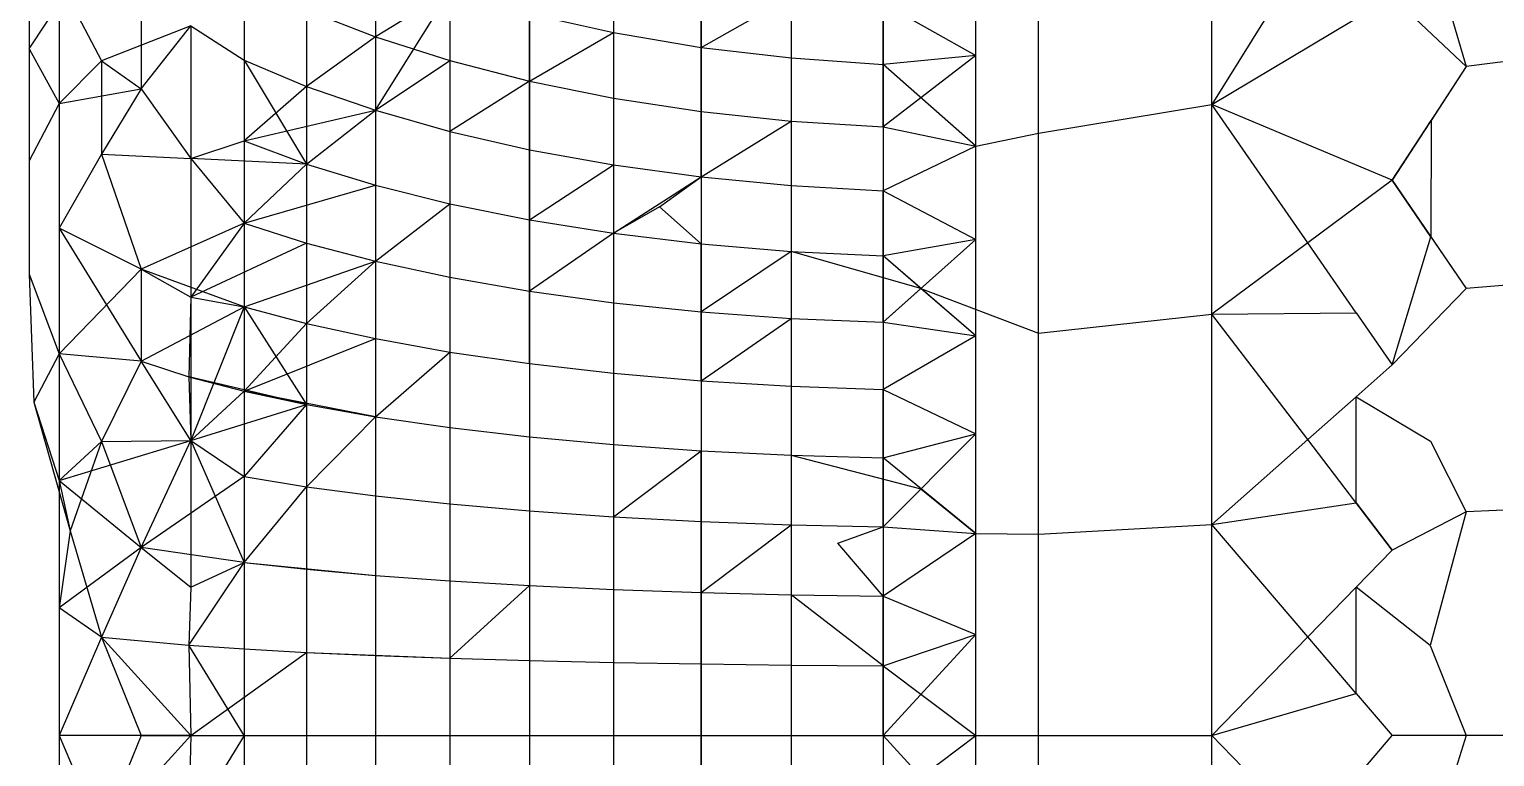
# Model space of a CAD drawing. Header units: inches. Extents: x 17 to 4615, y 5 to 3256.
# Drawn here: x 1646.932 to 1647.706, y 2417.341 to 2417.726 of the extents above; entities that cross this region are included whole.
import ezdxf

# ---------------------------------------------------------------- set-up
doc = ezdxf.new("R2010")
doc.units = ezdxf.units.IN
doc.header["$MEASUREMENT"] = 0

msp = doc.modelspace()

# ---------------------------------------------------------------- linework, layer by layer
for p, q in [((1647.55628, 2417.68577), (1647.55628, 2417.79568)), ((1647.28639, 2417.71601), (1647.28639, 2417.78095)), ((1646.93153, 2417.77343), (1646.93153, 2417.71517)), ((1647.46458, 2417.67067), (1647.46458, 2417.77559)), ((1646.93153, 2417.71517), (1646.96675, 2417.76868)), ((1647.19584, 2417.69823), (1647.19584, 2417.76824)), ((1647.607, 2417.7675), (1647.55628, 2417.68577)), ((1647.67216, 2417.76875), (1647.69062, 2417.70595)), ((1647.11433, 2417.75936), (1647.11433, 2417.7215)), ((1647.24018, 2417.75746), (1647.24018, 2417.7238)), ((1647.43153, 2417.71175), (1647.43153, 2417.7578)), ((1646.94731, 2417.75132), (1646.94731, 2417.6863)), ((1646.94731, 2417.75132), (1646.96958, 2417.70897)), ((1647.04502, 2417.75114), (1647.04502, 2417.70928)), ((1647.11433, 2417.68276), (1647.15376, 2417.74558)), ((1647.15376, 2417.74558), (1647.11433, 2417.7215)), ((1647.15376, 2417.74558), (1647.15376, 2417.70901)), ((1647.28639, 2417.74896), (1647.28639, 2417.71601)), ((1647.28639, 2417.71601), (1647.33399, 2417.74283)), ((1647.33399, 2417.74283), (1647.33399, 2417.71039)), ((1647.55628, 2417.68577), (1647.65147, 2417.74279)), ((1647.65147, 2417.74279), (1647.69062, 2417.70595)), ((1646.99058, 2417.74047), (1646.99058, 2417.69402)), ((1647.07798, 2417.73559), (1647.07798, 2417.69537)), ((1647.07798, 2417.73559), (1647.11433, 2417.7215)), ((1647.38252, 2417.73913), (1647.38252, 2417.707)), ((1647.38252, 2417.73913), (1647.43153, 2417.71175)), ((1647.38252, 2417.67401), (1647.38252, 2417.73913)), ((1647.01683, 2417.72732), (1646.96958, 2417.70897)), ((1646.99058, 2417.69402), (1647.01683, 2417.72732)), ((1647.01683, 2417.72732), (1647.01683, 2417.65736)), ((1647.01683, 2417.72732), (1647.04502, 2417.70928)), ((1647.19584, 2417.73369), (1647.19584, 2417.69823)), ((1647.19584, 2417.73369), (1647.24018, 2417.7238)), ((1647.11433, 2417.7215), (1647.07798, 2417.69537)), ((1647.11433, 2417.7215), (1647.11433, 2417.68276)), ((1647.11433, 2417.7215), (1647.15376, 2417.70901)), ((1647.19584, 2417.69823), (1647.24018, 2417.7238)), ((1647.24018, 2417.7238), (1647.24018, 2417.68925)), ((1647.24018, 2417.7238), (1647.28639, 2417.71601)), ((1646.93153, 2417.71517), (1646.93153, 2417.65603)), ((1646.93153, 2417.71517), (1646.94731, 2417.6863)), ((1647.28639, 2417.71601), (1647.28639, 2417.68219)), ((1647.28639, 2417.71601), (1647.33399, 2417.71039)), ((1647.28639, 2417.64757), (1647.28639, 2417.71601)), ((1647.43153, 2417.71175), (1647.38252, 2417.707)), ((1647.43153, 2417.71175), (1647.38252, 2417.67401)), ((1647.43153, 2417.66388), (1647.43153, 2417.71175)), ((1647.73158, 2417.71119), (1647.69062, 2417.70595)), ((1646.96958, 2417.70897), (1646.94731, 2417.6863)), ((1646.96958, 2417.70897), (1646.96958, 2417.65963)), ((1646.96958, 2417.70897), (1646.99058, 2417.69402)), ((1647.04502, 2417.70928), (1647.04502, 2417.66656)), ((1647.04502, 2417.70928), (1647.07798, 2417.69537)), ((1647.04502, 2417.70928), (1647.07798, 2417.65432)), ((1647.11433, 2417.68276), (1647.15376, 2417.70901)), ((1647.15376, 2417.70901), (1647.15376, 2417.67158)), ((1647.15376, 2417.70901), (1647.19584, 2417.69823)), ((1647.33399, 2417.71039), (1647.33399, 2417.67708)), ((1647.33399, 2417.71039), (1647.38252, 2417.707)), ((1647.38252, 2417.707), (1647.38252, 2417.67401)), ((1647.43153, 2417.66388), (1647.38252, 2417.707)), ((1647.69062, 2417.70595), (1647.65147, 2417.64576)), ((1647.69062, 2417.70595), (1647.67202, 2417.67735)), ((1647.07798, 2417.69537), (1647.04502, 2417.66656)), ((1647.07798, 2417.69537), (1647.07798, 2417.65432)), ((1647.07798, 2417.69537), (1647.11433, 2417.68276)), ((1647.19584, 2417.69823), (1647.15376, 2417.67158)), ((1647.19584, 2417.69823), (1647.19584, 2417.66192)), ((1647.19584, 2417.69823), (1647.24018, 2417.68925)), ((1647.19584, 2417.62487), (1647.19584, 2417.69823)), ((1646.94731, 2417.6863), (1646.99058, 2417.69402)), ((1646.99058, 2417.69402), (1646.96958, 2417.65963)), ((1646.99058, 2417.69402), (1647.01683, 2417.65736)), ((1647.24018, 2417.68925), (1647.24018, 2417.65389)), ((1647.24018, 2417.68925), (1647.28639, 2417.68219)), ((1646.94731, 2417.6863), (1646.93153, 2417.65603)), ((1646.94731, 2417.6863), (1646.94731, 2417.62047)), ((1647.04502, 2417.66656), (1647.11433, 2417.68276)), ((1647.07798, 2417.65432), (1647.11433, 2417.68276)), ((1647.11433, 2417.68276), (1647.11433, 2417.64322)), ((1647.11433, 2417.68276), (1647.15376, 2417.67158)), ((1647.28639, 2417.68219), (1647.28639, 2417.64757)), ((1647.28639, 2417.68219), (1647.33399, 2417.67708)), ((1647.46458, 2417.67067), (1647.55628, 2417.68577)), ((1647.55628, 2417.57506), (1647.55628, 2417.68577)), ((1647.65147, 2417.64576), (1647.55628, 2417.68577)), ((1647.60689, 2417.61265), (1647.55628, 2417.68577)), ((1647.28639, 2417.64757), (1647.33399, 2417.67708)), ((1647.33399, 2417.67708), (1647.33399, 2417.643)), ((1647.33399, 2417.67708), (1647.38252, 2417.67401)), ((1647.38252, 2417.67401), (1647.38252, 2417.64025)), ((1647.38252, 2417.67401), (1647.43153, 2417.66388)), ((1647.65147, 2417.64576), (1647.67202, 2417.67735)), ((1647.67202, 2417.67735), (1647.67193, 2417.61586)), ((1647.01683, 2417.65736), (1647.04502, 2417.66656)), ((1647.04502, 2417.66656), (1647.04502, 2417.62309)), ((1647.04502, 2417.66656), (1647.07798, 2417.65432)), ((1647.15376, 2417.67158), (1647.15376, 2417.63337)), ((1647.15376, 2417.67158), (1647.19584, 2417.66192)), ((1647.43153, 2417.66388), (1647.46458, 2417.67067)), ((1647.46458, 2417.56498), (1647.46458, 2417.67067)), ((1646.96958, 2417.65963), (1646.94731, 2417.62047)), ((1646.96958, 2417.65963), (1646.99058, 2417.59877)), ((1646.96958, 2417.65963), (1647.01683, 2417.65736)), ((1647.01683, 2417.65736), (1647.01683, 2417.58407)), ((1647.01683, 2417.65736), (1647.04502, 2417.62309)), ((1647.07798, 2417.65432), (1647.01683, 2417.65736)), ((1647.19584, 2417.66192), (1647.19584, 2417.62487)), ((1647.19584, 2417.66192), (1647.24018, 2417.65389)), ((1647.43153, 2417.66388), (1647.38252, 2417.64025)), ((1647.43153, 2417.61441), (1647.43153, 2417.66388)), ((1646.93153, 2417.65603), (1646.93153, 2417.59617)), ((1647.07798, 2417.65432), (1647.04502, 2417.62309)), ((1647.07798, 2417.65432), (1647.07798, 2417.61254)), ((1647.07798, 2417.65432), (1647.11433, 2417.64322)), ((1647.19584, 2417.62487), (1647.24018, 2417.65389)), ((1647.24018, 2417.65389), (1647.24018, 2417.6178)), ((1647.24018, 2417.65389), (1647.28639, 2417.64757)), ((1647.04502, 2417.62309), (1647.11433, 2417.64322)), ((1647.11433, 2417.64322), (1647.11433, 2417.60297)), ((1647.11433, 2417.64322), (1647.15376, 2417.63337)), ((1647.24018, 2417.6178), (1647.28639, 2417.64757)), ((1647.26441, 2417.63172), (1647.28639, 2417.64757)), ((1647.28639, 2417.64757), (1647.28639, 2417.61223)), ((1647.28639, 2417.64757), (1647.33399, 2417.643)), ((1647.33399, 2417.643), (1647.33399, 2417.60821)), ((1647.33399, 2417.643), (1647.38252, 2417.64025)), ((1647.65147, 2417.64576), (1647.60689, 2417.61265)), ((1647.65147, 2417.64576), (1647.69062, 2417.58855)), ((1647.67193, 2417.61586), (1647.65147, 2417.64576)), ((1647.11433, 2417.60297), (1647.15376, 2417.63337)), ((1647.15376, 2417.63337), (1647.15376, 2417.59449)), ((1647.15376, 2417.63337), (1647.19584, 2417.62487)), ((1647.38252, 2417.64025), (1647.38252, 2417.6058)), ((1647.38252, 2417.64025), (1647.43153, 2417.61441)), ((1647.38252, 2417.57072), (1647.38252, 2417.64025)), ((1647.26441, 2417.63172), (1647.24018, 2417.6178)), ((1647.28639, 2417.61223), (1647.26441, 2417.63172)), ((1646.94731, 2417.62047), (1646.94731, 2417.554)), ((1646.99058, 2417.59877), (1646.94731, 2417.62047)), ((1646.94731, 2417.62047), (1646.99058, 2417.55019)), ((1647.04502, 2417.62309), (1646.99058, 2417.59877)), ((1647.04502, 2417.62309), (1647.01683, 2417.58407)), ((1647.04502, 2417.62309), (1647.04502, 2417.57896)), ((1647.04502, 2417.62309), (1647.07798, 2417.61254)), ((1647.19584, 2417.62487), (1647.19584, 2417.58716)), ((1647.19584, 2417.62487), (1647.24018, 2417.6178)), ((1647.19584, 2417.5489), (1647.19584, 2417.62487)), ((1647.07798, 2417.61254), (1647.01683, 2417.58407)), ((1647.07798, 2417.61254), (1647.07798, 2417.57014)), ((1647.07798, 2417.61254), (1647.11433, 2417.60297)), ((1647.24018, 2417.6178), (1647.19584, 2417.58716)), ((1647.24018, 2417.6178), (1647.24018, 2417.58108)), ((1647.24018, 2417.6178), (1647.28639, 2417.61223)), ((1647.28639, 2417.61223), (1647.28639, 2417.57628)), ((1647.28639, 2417.61223), (1647.33399, 2417.60821)), ((1647.28639, 2417.53978), (1647.28639, 2417.61223)), ((1647.43153, 2417.61441), (1647.38252, 2417.6058)), ((1647.43153, 2417.61441), (1647.38252, 2417.57072)), ((1647.43153, 2417.56361), (1647.43153, 2417.61441)), ((1647.60689, 2417.61265), (1647.55628, 2417.57506)), ((1647.63243, 2417.57574), (1647.60689, 2417.61265)), ((1647.65147, 2417.54822), (1647.67193, 2417.61586)), ((1647.67193, 2417.61586), (1647.69062, 2417.58855)), ((1647.04502, 2417.57896), (1647.11433, 2417.60297)), ((1647.11433, 2417.60297), (1647.07798, 2417.57014)), ((1647.11433, 2417.60297), (1647.11433, 2417.56212)), ((1647.11433, 2417.60297), (1647.15376, 2417.59449)), ((1647.33399, 2417.60821), (1647.28639, 2417.57628)), ((1647.33399, 2417.60821), (1647.33399, 2417.57281)), ((1647.33399, 2417.60821), (1647.38252, 2417.6058)), ((1647.40254, 2417.58857), (1647.33399, 2417.60821)), ((1647.38252, 2417.6058), (1647.38252, 2417.57072)), ((1647.43153, 2417.56361), (1647.38252, 2417.6058)), ((1647.40254, 2417.58857), (1647.38252, 2417.6058)), ((1646.93153, 2417.59617), (1646.94731, 2417.554)), ((1646.93153, 2417.59617), (1646.93394, 2417.52853)), ((1646.94731, 2417.554), (1646.99058, 2417.59877)), ((1646.99058, 2417.59877), (1646.99058, 2417.55019)), ((1646.99058, 2417.59877), (1647.01683, 2417.58407)), ((1647.04502, 2417.57896), (1646.99058, 2417.59877)), ((1647.15376, 2417.59449), (1647.15376, 2417.55502)), ((1647.15376, 2417.59449), (1647.19584, 2417.58716)), ((1647.19584, 2417.58716), (1647.19584, 2417.5489)), ((1647.19584, 2417.58716), (1647.24018, 2417.58108)), ((1647.38252, 2417.57072), (1647.40254, 2417.58857)), ((1647.40254, 2417.58857), (1647.46458, 2417.56498)), ((1647.43153, 2417.56361), (1647.40254, 2417.58857)), ((1647.69062, 2417.58855), (1647.65147, 2417.54822)), ((1647.73158, 2417.59205), (1647.69062, 2417.58855)), ((1647.01683, 2417.58407), (1647.01579, 2417.54198)), ((1647.01683, 2417.58407), (1647.01683, 2417.50825)), ((1647.01683, 2417.58407), (1647.04502, 2417.57896)), ((1647.24018, 2417.58108), (1647.24018, 2417.5438)), ((1647.24018, 2417.58108), (1647.28639, 2417.57628)), ((1646.99058, 2417.55019), (1647.04502, 2417.57896)), ((1647.04502, 2417.57896), (1647.01683, 2417.50825)), ((1647.04502, 2417.57896), (1647.04502, 2417.53429)), ((1647.04502, 2417.57896), (1647.07798, 2417.57014)), ((1647.04502, 2417.57896), (1647.07798, 2417.52721)), ((1647.28639, 2417.57628), (1647.28639, 2417.53978)), ((1647.28639, 2417.57628), (1647.33399, 2417.57281)), ((1647.28639, 2417.53978), (1647.33399, 2417.57281)), ((1647.33399, 2417.57281), (1647.33399, 2417.53689)), ((1647.33399, 2417.57281), (1647.38252, 2417.57072)), ((1647.46458, 2417.56498), (1647.55628, 2417.57506)), ((1647.55628, 2417.57506), (1647.63243, 2417.57574)), ((1647.55628, 2417.46383), (1647.55628, 2417.57506)), ((1647.60692, 2417.50872), (1647.55628, 2417.57506)), ((1647.63243, 2417.57574), (1647.65147, 2417.54822)), ((1647.07798, 2417.57014), (1647.04502, 2417.53429)), ((1647.07798, 2417.57014), (1647.07798, 2417.52721)), ((1647.07798, 2417.57014), (1647.11433, 2417.56212)), ((1647.38252, 2417.57072), (1647.38252, 2417.53513)), ((1647.38252, 2417.57072), (1647.43153, 2417.56361)), ((1647.46458, 2417.45877), (1647.46458, 2417.56498)), ((1647.04502, 2417.53429), (1647.11433, 2417.56212)), ((1647.11433, 2417.56212), (1647.11433, 2417.52077)), ((1647.11433, 2417.56212), (1647.15376, 2417.55502)), ((1647.43153, 2417.56361), (1647.38252, 2417.53513)), ((1647.43153, 2417.51174), (1647.43153, 2417.56361)), ((1646.94731, 2417.554), (1646.93394, 2417.52853)), ((1646.94731, 2417.554), (1646.94731, 2417.48704)), ((1646.94731, 2417.554), (1646.96958, 2417.50765)), ((1646.99058, 2417.55019), (1646.94731, 2417.554)), ((1646.99058, 2417.55019), (1646.96958, 2417.50765)), ((1646.99058, 2417.55019), (1647.01579, 2417.54198)), ((1647.01683, 2417.50825), (1646.99058, 2417.55019)), ((1647.11433, 2417.52077), (1647.15376, 2417.55502)), ((1647.15376, 2417.55502), (1647.15376, 2417.51507)), ((1647.15376, 2417.55502), (1647.19584, 2417.5489)), ((1647.19584, 2417.5489), (1647.19584, 2417.51015)), ((1647.19584, 2417.5489), (1647.24018, 2417.5438)), ((1647.63243, 2417.53134), (1647.65147, 2417.54822)), ((1647.01579, 2417.54198), (1647.01683, 2417.50825)), ((1647.01579, 2417.54198), (1647.04502, 2417.53429)), ((1647.07798, 2417.52721), (1647.01579, 2417.54198)), ((1647.24018, 2417.5438), (1647.24018, 2417.50606)), ((1647.24018, 2417.5438), (1647.28639, 2417.53978)), ((1647.04502, 2417.53429), (1647.01683, 2417.50825)), ((1647.04502, 2417.53429), (1647.04502, 2417.48919)), ((1647.04502, 2417.53429), (1647.07798, 2417.52721)), ((1647.11433, 2417.52077), (1647.04502, 2417.53429)), ((1647.28639, 2417.53978), (1647.28639, 2417.50283)), ((1647.28639, 2417.53978), (1647.33399, 2417.53689)), ((1647.33399, 2417.53689), (1647.33399, 2417.5005)), ((1647.33399, 2417.53689), (1647.38252, 2417.53513)), ((1647.38252, 2417.53513), (1647.38252, 2417.4991)), ((1647.38252, 2417.53513), (1647.43153, 2417.51174)), ((1647.38252, 2417.46271), (1647.38252, 2417.53513)), ((1646.93394, 2417.52853), (1646.94731, 2417.48704)), ((1646.93394, 2417.52853), (1646.95307, 2417.46061)), ((1647.01683, 2417.50825), (1647.07798, 2417.52721)), ((1647.07798, 2417.52721), (1647.04502, 2417.48919)), ((1647.07798, 2417.52721), (1647.07798, 2417.48385)), ((1647.07798, 2417.52721), (1647.11433, 2417.52077)), ((1647.63243, 2417.53134), (1647.60692, 2417.50872)), ((1647.63243, 2417.4753), (1647.63243, 2417.53134)), ((1647.63243, 2417.53134), (1647.67176, 2417.50798)), ((1647.11433, 2417.52077), (1647.07798, 2417.48385)), ((1647.11433, 2417.52077), (1647.11433, 2417.47902)), ((1647.11433, 2417.52077), (1647.15376, 2417.51507)), ((1647.15376, 2417.51507), (1647.15376, 2417.47472)), ((1647.15376, 2417.51507), (1647.19584, 2417.51015)), ((1647.19584, 2417.51015), (1647.19584, 2417.47102)), ((1647.19584, 2417.51015), (1647.24018, 2417.50606)), ((1647.38252, 2417.4991), (1647.43153, 2417.51174)), ((1647.43153, 2417.51174), (1647.38252, 2417.46271)), ((1647.43153, 2417.45905), (1647.43153, 2417.51174)), ((1646.94731, 2417.48704), (1647.01683, 2417.50825)), ((1646.94731, 2417.48704), (1646.96958, 2417.50765)), ((1646.96958, 2417.50765), (1646.95307, 2417.46061)), ((1646.96958, 2417.50765), (1647.01683, 2417.50825)), ((1646.96958, 2417.50765), (1646.99058, 2417.45174)), ((1646.99058, 2417.45174), (1647.01683, 2417.50825)), ((1647.01683, 2417.50825), (1647.04502, 2417.48919)), ((1647.01683, 2417.50825), (1647.04502, 2417.44375)), ((1647.01683, 2417.50825), (1647.01683, 2417.43071)), ((1647.24018, 2417.50606), (1647.24018, 2417.46795)), ((1647.24018, 2417.50606), (1647.28639, 2417.50283)), ((1647.24018, 2417.46795), (1647.28639, 2417.50283)), ((1647.28639, 2417.50283), (1647.28639, 2417.46552)), ((1647.28639, 2417.50283), (1647.33399, 2417.5005)), ((1647.28639, 2417.42794), (1647.28639, 2417.50283)), ((1647.60692, 2417.50872), (1647.55628, 2417.46383)), ((1647.65147, 2417.45035), (1647.60692, 2417.50872)), ((1647.67176, 2417.50798), (1647.69062, 2417.47057)), ((1647.33399, 2417.5005), (1647.33399, 2417.46377)), ((1647.33399, 2417.5005), (1647.38252, 2417.4991)), ((1647.33399, 2417.5005), (1647.40254, 2417.48274)), ((1647.38252, 2417.4991), (1647.38252, 2417.46271)), ((1647.43153, 2417.45905), (1647.38252, 2417.4991)), ((1646.94731, 2417.48704), (1646.94731, 2417.41976)), ((1646.94731, 2417.48704), (1646.99058, 2417.45174)), ((1646.94731, 2417.48704), (1646.95307, 2417.46061)), ((1647.04502, 2417.48919), (1646.99058, 2417.45174)), ((1647.04502, 2417.48919), (1647.04502, 2417.44375)), ((1647.04502, 2417.48919), (1647.07798, 2417.48385)), ((1647.04502, 2417.44375), (1647.07798, 2417.48385)), ((1647.07798, 2417.48385), (1647.07798, 2417.44018)), ((1647.07798, 2417.48385), (1647.11433, 2417.47902)), ((1647.11433, 2417.47902), (1647.11433, 2417.43695)), ((1647.11433, 2417.47902), (1647.15376, 2417.47472)), ((1647.40254, 2417.48274), (1647.43153, 2417.45905)), ((1647.15376, 2417.47472), (1647.15376, 2417.43409)), ((1647.15376, 2417.47472), (1647.19584, 2417.47102)), ((1647.19584, 2417.47102), (1647.19584, 2417.43162)), ((1647.19584, 2417.47102), (1647.24018, 2417.46795)), ((1647.55628, 2417.46383), (1647.63243, 2417.4753)), ((1647.63243, 2417.4753), (1647.65147, 2417.45035)), ((1647.73158, 2417.47233), (1647.69062, 2417.47057)), ((1647.24018, 2417.46795), (1647.24018, 2417.42956)), ((1647.24018, 2417.46795), (1647.28639, 2417.46552)), ((1647.28639, 2417.46552), (1647.28639, 2417.42794)), ((1647.28639, 2417.46552), (1647.33399, 2417.46377)), ((1647.28639, 2417.42794), (1647.33399, 2417.46377)), ((1647.33399, 2417.46377), (1647.33399, 2417.42677)), ((1647.33399, 2417.46377), (1647.38252, 2417.46271)), ((1647.46458, 2417.45877), (1647.55628, 2417.46383)), ((1647.55628, 2417.35232), (1647.55628, 2417.46383)), ((1647.60694, 2417.40449), (1647.55628, 2417.46383)), ((1647.69062, 2417.47057), (1647.65147, 2417.45035)), ((1647.69062, 2417.47057), (1647.6716, 2417.39995)), ((1646.95307, 2417.46061), (1646.94731, 2417.41976)), ((1646.95307, 2417.46061), (1646.96958, 2417.40426)), ((1647.35862, 2417.45407), (1647.38252, 2417.46271)), ((1647.38252, 2417.46271), (1647.38252, 2417.42606)), ((1647.38252, 2417.46271), (1647.43153, 2417.45905)), ((1647.43153, 2417.45905), (1647.38252, 2417.42606)), ((1647.43153, 2417.40582), (1647.43153, 2417.45905)), ((1647.43153, 2417.45905), (1647.46458, 2417.45877)), ((1647.46458, 2417.35232), (1647.46458, 2417.45877)), ((1646.99058, 2417.45174), (1646.94731, 2417.41976)), ((1646.99058, 2417.45174), (1646.96958, 2417.40426)), ((1646.99058, 2417.45174), (1647.01683, 2417.43071)), ((1647.04502, 2417.44375), (1646.99058, 2417.45174)), ((1647.38252, 2417.42606), (1647.35862, 2417.45407)), ((1647.63243, 2417.43074), (1647.65147, 2417.45035)), ((1647.01579, 2417.40002), (1647.04502, 2417.44375)), ((1647.01683, 2417.43071), (1647.04502, 2417.44375)), ((1647.04502, 2417.44375), (1647.04502, 2417.39809)), ((1647.04502, 2417.44375), (1647.07798, 2417.44018)), ((1647.04502, 2417.44375), (1647.11433, 2417.43695)), ((1647.07798, 2417.44018), (1647.07798, 2417.3963)), ((1647.07798, 2417.44018), (1647.11433, 2417.43695)), ((1647.11433, 2417.43695), (1647.11433, 2417.39468)), ((1647.11433, 2417.43695), (1647.15376, 2417.43409)), ((1647.15376, 2417.43409), (1647.15376, 2417.39325)), ((1647.15376, 2417.43409), (1647.19584, 2417.43162)), ((1647.01683, 2417.43071), (1647.01579, 2417.40002)), ((1647.15376, 2417.39325), (1647.19584, 2417.43162)), ((1647.19584, 2417.43162), (1647.19584, 2417.39201)), ((1647.19584, 2417.43162), (1647.24018, 2417.42956)), ((1647.24018, 2417.42956), (1647.24018, 2417.39098)), ((1647.24018, 2417.42956), (1647.28639, 2417.42794)), ((1647.28639, 2417.42794), (1647.28639, 2417.39017)), ((1647.28639, 2417.42794), (1647.33399, 2417.42677)), ((1647.28639, 2417.35232), (1647.28639, 2417.42794)), ((1647.33399, 2417.42677), (1647.33399, 2417.38959)), ((1647.33399, 2417.42677), (1647.38252, 2417.42606)), ((1647.38252, 2417.38924), (1647.33399, 2417.42677)), ((1647.38252, 2417.42606), (1647.38252, 2417.38924)), ((1647.38252, 2417.42606), (1647.43153, 2417.40582)), ((1647.38252, 2417.35232), (1647.38252, 2417.42606)), ((1647.63243, 2417.43074), (1647.60694, 2417.40449)), ((1647.63243, 2417.37463), (1647.63243, 2417.43074)), ((1647.6716, 2417.39995), (1647.63243, 2417.43074)), ((1646.94731, 2417.41976), (1646.94731, 2417.35232)), ((1646.96958, 2417.40426), (1646.94731, 2417.41976)), ((1646.96958, 2417.40426), (1646.94731, 2417.35232)), ((1646.96958, 2417.40426), (1646.99058, 2417.35232)), ((1647.01683, 2417.35232), (1646.96958, 2417.40426)), ((1646.96958, 2417.40426), (1647.01579, 2417.40002)), ((1647.38252, 2417.38924), (1647.43153, 2417.40582)), ((1647.43153, 2417.40582), (1647.38252, 2417.35232)), ((1647.43153, 2417.35232), (1647.43153, 2417.40582)), ((1647.60694, 2417.40449), (1647.55628, 2417.35232)), ((1647.63243, 2417.37463), (1647.60694, 2417.40449)), ((1647.01579, 2417.40002), (1647.01683, 2417.35232)), ((1647.01579, 2417.40002), (1647.04502, 2417.39809)), ((1647.04502, 2417.35232), (1647.01579, 2417.40002)), ((1647.01683, 2417.35232), (1647.07798, 2417.3963)), ((1647.04502, 2417.39809), (1647.04502, 2417.35232)), ((1647.04502, 2417.39809), (1647.07798, 2417.3963)), ((1647.07798, 2417.3963), (1647.07798, 2417.35232)), ((1647.07798, 2417.3963), (1647.11433, 2417.39468)), ((1647.07798, 2417.3963), (1647.15376, 2417.39325)), ((1647.11433, 2417.39468), (1647.11433, 2417.35232)), ((1647.11433, 2417.39468), (1647.15376, 2417.39325)), ((1647.6716, 2417.39995), (1647.69062, 2417.35232)), ((1647.15376, 2417.39325), (1647.15376, 2417.35232)), ((1647.15376, 2417.39325), (1647.19584, 2417.39201)), ((1647.19584, 2417.39201), (1647.19584, 2417.35232)), ((1647.19584, 2417.39201), (1647.24018, 2417.39098)), ((1647.24018, 2417.39098), (1647.24018, 2417.35232)), ((1647.24018, 2417.39098), (1647.28639, 2417.39017)), ((1647.28639, 2417.39017), (1647.28639, 2417.35232)), ((1647.28639, 2417.39017), (1647.33399, 2417.38959)), ((1647.33399, 2417.38959), (1647.33399, 2417.35232)), ((1647.33399, 2417.38959), (1647.38252, 2417.38924)), ((1647.38252, 2417.38924), (1647.38252, 2417.35232)), ((1647.38252, 2417.38924), (1647.43153, 2417.35232)), ((1647.55628, 2417.35232), (1647.63243, 2417.37463)), ((1647.63243, 2417.37463), (1647.65147, 2417.35232)), ((1646.94731, 2417.35232), (1646.94731, 2417.28486)), ((1646.94731, 2417.35232), (1646.96958, 2417.30037)), ((1647.01683, 2417.35232), (1646.94731, 2417.35232)), ((1646.99058, 2417.35232), (1646.96958, 2417.30037)), ((1646.96958, 2417.30037), (1647.01683, 2417.35232)), ((1646.99058, 2417.35232), (1647.01683, 2417.35232)), ((1647.01683, 2417.35232), (1647.01579, 2417.30461)), ((1647.04502, 2417.35232), (1647.01579, 2417.30461)), ((1647.01683, 2417.35232), (1647.04502, 2417.35232)), ((1647.04502, 2417.35232), (1647.04502, 2417.30654)), ((1647.04502, 2417.35232), (1647.07798, 2417.35232)), ((1647.04502, 2417.35232), (1647.11433, 2417.35232)), ((1647.07798, 2417.35232), (1647.07798, 2417.30833)), ((1647.07798, 2417.35232), (1647.11433, 2417.35232)), ((1647.11433, 2417.35232), (1647.11433, 2417.30994)), ((1647.11433, 2417.35232), (1647.15376, 2417.35232)), ((1647.15376, 2417.35232), (1647.15376, 2417.31138)), ((1647.15376, 2417.35232), (1647.19584, 2417.35232)), ((1647.19584, 2417.35232), (1647.19584, 2417.31261)), ((1647.19584, 2417.35232), (1647.24018, 2417.35232)), ((1647.24018, 2417.35232), (1647.24018, 2417.31364)), ((1647.24018, 2417.35232), (1647.28639, 2417.35232)), ((1647.28639, 2417.35232), (1647.28639, 2417.31446)), ((1647.28639, 2417.35232), (1647.33399, 2417.35232)), ((1647.28639, 2417.27669), (1647.28639, 2417.35232)), ((1647.33399, 2417.35232), (1647.33399, 2417.31504)), ((1647.33399, 2417.35232), (1647.38252, 2417.35232)), ((1647.38252, 2417.35232), (1647.38252, 2417.3154)), ((1647.38252, 2417.3154), (1647.43153, 2417.35232)), ((1647.38252, 2417.35232), (1647.43153, 2417.35232)), ((1647.43153, 2417.29881), (1647.38252, 2417.35232)), ((1647.43153, 2417.29881), (1647.43153, 2417.35232)), ((1647.43153, 2417.35232), (1647.46458, 2417.35232)), ((1647.46458, 2417.35232), (1647.55628, 2417.35232)), ((1647.46458, 2417.24586), (1647.46458, 2417.35232)), ((1647.55628, 2417.24081), (1647.55628, 2417.35232)), ((1647.60694, 2417.30015), (1647.55628, 2417.35232)), ((1647.63243, 2417.33001), (1647.65147, 2417.35232)), ((1647.69062, 2417.35232), (1647.65147, 2417.35232)), ((1647.69062, 2417.35232), (1647.67143, 2417.29202)), ((1647.73158, 2417.35232), (1647.69062, 2417.35232))]:
    msp.add_line(p, q)

doc.saveas('drawing.dxf')
